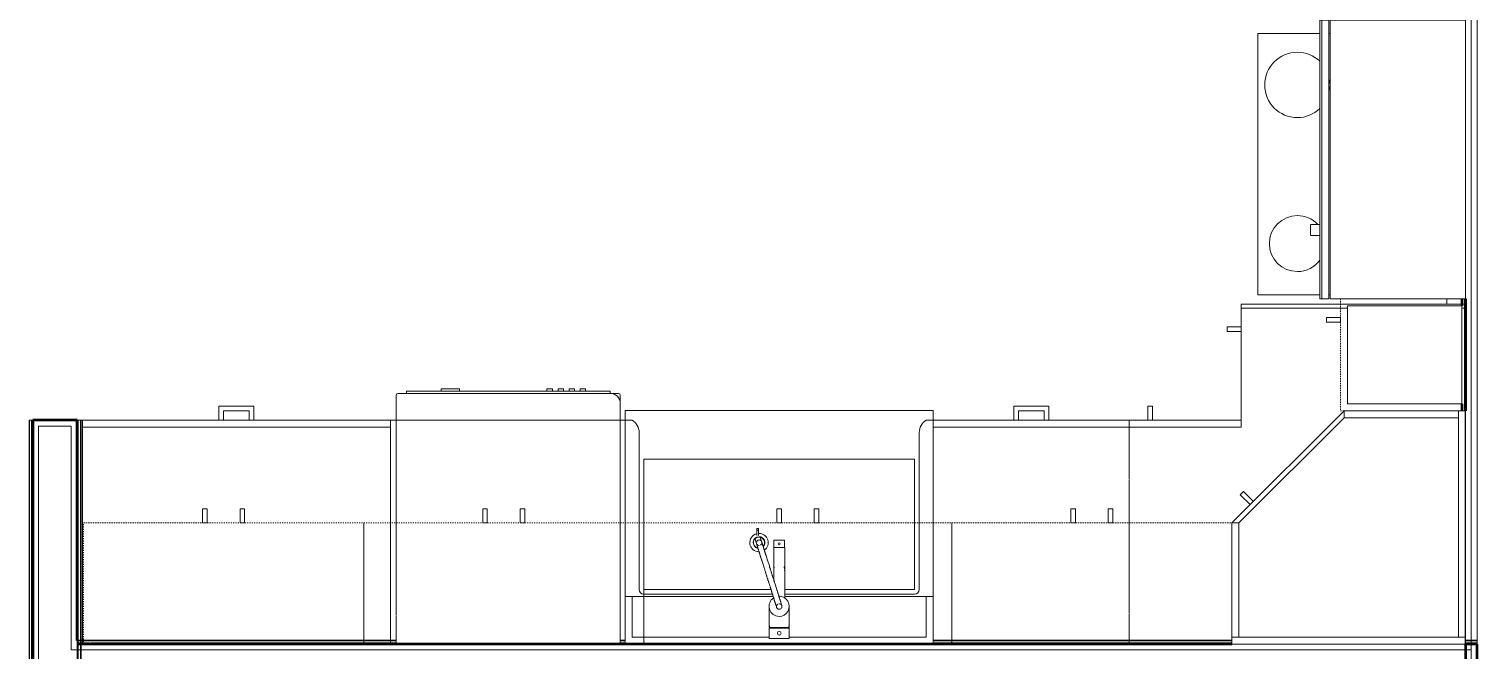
# Model space of a CAD drawing. Header units: inches. Extents: x -4218 to -1830, y 9756 to 12426.
# Drawn here: x -2671.2 to -2516.1, y 10649.8 to 10716.4 of the extents above; entities that cross this region are included whole.
import ezdxf

# ---------------------------------------------------------------- set-up
doc = ezdxf.new("R2010")
doc.units = ezdxf.units.IN
doc.header["$MEASUREMENT"] = 0
doc.linetypes.add('Dash', pattern=[0.25, 0.125, -0.125])
for name, color, linetype, lineweight in [('0-1', 7, 'Continuous', 5), ('0-2', 252, 'Continuous', 9), ('A-WALL-1', 250, 'Continuous', 50), ('A-WALL-2', 10, 'Continuous', 13), ('A-WALL-3', 253, 'Continuous', 9), ('A-WALL-4', 254, 'Continuous', 9), ('A-WALL-5', 252, 'Continuous', 9), ('A-WALL-6', 7, 'Continuous', 9), ('A-WALL-7', 90, 'Continuous', 9), ('A-WALL-8', 113, 'Continuous', 9), ('I-WALL-1', 250, 'Continuous', 50), ('I-WALL-2', 254, 'Continuous', 9), ('I-WALL-3', 253, 'Continuous', 9), ('I-WALL-6', 90, 'Continuous', 9), ('P-SANR-FIXT-1', 7, 'Continuous', 9), ('P-SANR-FIXT-2', 252, 'Continuous', 9), ('Q-CASE', 31, 'Continuous', 9), ('Q-CASE-1', 253, 'Continuous', 9), ('Q-CASE-2', 252, 'Continuous', 9), ('Q-CASE-3', 7, 'Continuous', 9), ('Q-CASE-5', 254, 'Continuous', 9), ('Q-CASE-6', 7, 'Dash', 9), ('Q-SPCQ-1', 7, 'Continuous', 9), ('Q-SPCQ-2', 253, 'Continuous', 9), ('Q-SPCQ-3', 252, 'Continuous', 9), ('Q-SPCQ-4', 254, 'Continuous', 9)]:
    doc.layers.add(name, color=color, linetype=linetype, lineweight=lineweight)

# ---------------------------------------------------------------- blocks, each defined once
blk = doc.blocks.new('Basic Wall _ INT - W4BØF - _5_8 GYP - 2X4 WOOD_BATT_ - 5_8 GYP_ - ___-2701566-BACKGROUND - 1ST FLOOR')
at = {"layer": 'A-WALL-3'}
for p, q in [((-2665.86, 10650.83), (-2665.9, 10650.83)), ((-2665.77, 10650.83), (-2665.84, 10650.83)), ((-2665.65, 10650.83), (-2665.74, 10650.83)), ((-2516.12, 10650.83), (-2516.12, 10650.54)), ((-2664.78, 10650.54), (-2666.06, 10650.54)), ((-2631.89, 10650.54), (-2664.64, 10650.54)), ((-2607.37, 10650.54), (-2607.89, 10650.54)), ((-2542.37, 10650.54), (-2574.37, 10650.54)), ((-2516.12, 10650.77), (-2517.37, 10650.77)), ((-2517.37, 10650.41), (-2516.12, 10650.41)), ((-2516.12, 10650.54), (-2516.12, 10650.46)), ((-2516.12, 10650.46), (-2516.12, 10650.41))]:
    blk.add_line(p, q, dxfattribs=at)
at = {"layer": 'A-WALL-4'}
for p, q in [((-2516.12, 10650.77), (-2516.12, 10650.83)), ((-2666.06, 10650.54), (-2666.06, 10650.79)), ((-2666.06, 10650.48), (-2666.06, 10650.54)), ((-2666.06, 10650.46), (-2666.06, 10650.48)), ((-2666.06, 10650.41), (-2666.06, 10650.46)), ((-2666.06, 10650.41), (-2631.89, 10650.41)), ((-2665.86, 10650.77), (-2665.9, 10650.77)), ((-2665.77, 10650.77), (-2665.84, 10650.77)), ((-2665.65, 10650.77), (-2665.74, 10650.77)), ((-2662.1, 10650.77), (-2665.65, 10650.77)), ((-2631.89, 10650.77), (-2662.08, 10650.77)), ((-2607.37, 10650.77), (-2607.89, 10650.77)), ((-2607.89, 10650.41), (-2607.37, 10650.41)), ((-2607.37, 10650.41), (-2574.37, 10650.41)), ((-2542.37, 10650.77), (-2574.37, 10650.77)), ((-2574.37, 10650.41), (-2542.37, 10650.41)), ((-2542.37, 10650.41), (-2517.37, 10650.41)), ((-2516.12, 10650.62), (-2516.12, 10650.77)), ((-2516.12, 10650.55), (-2516.12, 10650.62)), ((-2516.12, 10650.41), (-2516.12, 10650.44))]:
    blk.add_line(p, q, dxfattribs=at)
at = {"layer": 'A-WALL-5'}
for p, q in [((-2661.39, 10650.83), (-2665.65, 10650.83)), ((-2631.89, 10650.83), (-2661.37, 10650.83)), ((-2607.37, 10650.83), (-2607.89, 10650.83)), ((-2542.37, 10650.83), (-2574.37, 10650.83)), ((-2516.12, 10650.83), (-2517.37, 10650.83)), ((-2516.12, 10650.54), (-2517.37, 10650.54))]:
    blk.add_line(p, q, dxfattribs=at)
at = {"layer": 'A-WALL-7'}
for p, q in [((-2666.06, 10650.77), (-2666.06, 10650.62)), ((-2666.06, 10650.62), (-2666.06, 10650.55)), ((-2666.06, 10650.44), (-2666.06, 10650.41))]:
    blk.add_line(p, q, dxfattribs=at)
blk = doc.blocks.new('Basic Wall _ INT - W4BØF - _5_8 GYP - 2X4 WOOD_BATT_ - 5_8 GYP_ - ___-2701569-BACKGROUND - 1ST FLOOR')
at = {"layer": 'A-WALL-3'}
for p, q in [((-2671.22, 10565.6), (-2671.16, 10565.66)), ((-2671.16, 10565.66), (-2671.02, 10565.8)), ((-2671.01, 10565.81), (-2670.95, 10565.87)), ((-2670.84, 10565.99), (-2670.81, 10566.01))]:
    blk.add_line(p, q, dxfattribs=at)
at = {"layer": 'A-WALL-5'}
for p, q in [((-2671.16, 10674.41), (-2671.22, 10674.41)), ((-2671.02, 10674.41), (-2671.16, 10674.41)), ((-2671.16, 10674.41), (-2671.16, 10565.66)), ((-2670.95, 10674.41), (-2671.01, 10674.41)), ((-2670.81, 10674.41), (-2670.84, 10674.41)), ((-2670.81, 10566.01), (-2670.81, 10674.41))]:
    blk.add_line(p, q, dxfattribs=at)
at = {"layer": 'A-WALL-6'}
for p, q in [((-2671.22, 10674.41), (-2670.94, 10674.41)), ((-2671.22, 10674.41), (-2671.22, 10565.6)), ((-2670.94, 10674.41), (-2670.94, 10565.88)), ((-2670.94, 10674.41), (-2670.85, 10674.41)), ((-2670.85, 10674.41), (-2670.81, 10674.41))]:
    blk.add_line(p, q, dxfattribs=at)
at = {"layer": 'A-WALL-6', "flags": 128}
for points in [[(-2670.94, 10565.88), (-2670.96, 10565.87), (-2671.01, 10565.81), (-2671.11, 10565.72), (-2671.22, 10565.6)], [(-2670.85, 10565.97), (-2670.88, 10565.95), (-2670.9, 10565.93), (-2670.91, 10565.91), (-2670.93, 10565.9), (-2670.93, 10565.89), (-2670.94, 10565.88)]]:
    blk.add_lwpolyline(points, dxfattribs=at)
blk = doc.blocks.new('Basic Wall _ INT - W4BØF - _5_8 GYP - 2X4 WOOD_BATT_ - 5_8 GYP_ - ___-2701568-BACKGROUND - 1ST FLOOR')
at = {"layer": 'A-WALL-3'}
for p, q in [((-2666.06, 10674.41), (-2666.02, 10674.41)), ((-2666.02, 10674.41), (-2665.94, 10674.41)), ((-2665.94, 10674.41), (-2665.65, 10674.41)), ((-2665.94, 10673.91), (-2665.94, 10674.38)), ((-2665.65, 10674.41), (-2665.65, 10673.91)), ((-2666.06, 10650.79), (-2666.06, 10673.91)), ((-2665.71, 10673.91), (-2665.71, 10650.83)), ((-2666.06, 10645.66), (-2666.06, 10650.41)), ((-2665.94, 10650.43), (-2665.94, 10650.79)), ((-2665.71, 10650.41), (-2665.71, 10649.79)), ((-2665.71, 10649.74), (-2665.71, 10646.29)), ((-2665.71, 10646.28), (-2665.71, 10645.66)), ((-2665.71, 10645.52), (-2665.71, 10645.46)), ((-2665.71, 10645.46), (-2665.71, 10645.37)), ((-2665.71, 10645.37), (-2665.71, 10645.25)), ((-2666.06, 10570.76), (-2666.04, 10570.78)), ((-2665.92, 10570.9), (-2665.86, 10570.96)), ((-2665.86, 10570.97), (-2665.71, 10571.11)), ((-2665.71, 10571.11), (-2665.65, 10571.17))]:
    blk.add_line(p, q, dxfattribs=at)
at = {"layer": 'A-WALL-4'}
for p, q in [((-2666.04, 10674.41), (-2666.06, 10674.41)), ((-2666.06, 10673.91), (-2666.06, 10674.41)), ((-2665.86, 10674.41), (-2665.92, 10674.41)), ((-2665.71, 10674.41), (-2665.86, 10674.41)), ((-2665.65, 10674.41), (-2665.71, 10674.41)), ((-2665.71, 10674.41), (-2665.71, 10673.91)), ((-2666.06, 10650.41), (-2666.06, 10650.79)), ((-2665.71, 10650.79), (-2665.71, 10650.71)), ((-2665.71, 10650.71), (-2665.71, 10650.62)), ((-2665.71, 10650.62), (-2665.71, 10650.56)), ((-2665.65, 10650.79), (-2665.65, 10650.71)), ((-2665.65, 10650.71), (-2665.65, 10650.62)), ((-2665.65, 10650.62), (-2665.65, 10650.56))]:
    blk.add_line(p, q, dxfattribs=at)
at = {"layer": 'A-WALL-5'}
for p, q in [((-2665.94, 10650.79), (-2665.94, 10673.91)), ((-2665.65, 10673.91), (-2665.65, 10650.79)), ((-2665.94, 10649.79), (-2665.94, 10650.41)), ((-2665.94, 10646.29), (-2665.94, 10649.77)), ((-2665.65, 10650.41), (-2665.65, 10649.74)), ((-2665.65, 10649.73), (-2665.65, 10646.29)), ((-2665.94, 10645.66), (-2665.94, 10646.29)), ((-2665.65, 10646.28), (-2665.65, 10645.66)), ((-2666.06, 10570.76), (-2666.06, 10645.66)), ((-2665.71, 10645.25), (-2665.71, 10571.11)), ((-2665.65, 10645.52), (-2665.65, 10645.46)), ((-2665.65, 10645.46), (-2665.65, 10645.37)), ((-2665.65, 10645.37), (-2665.65, 10645.25))]:
    blk.add_line(p, q, dxfattribs=at)
at = {"layer": 'A-WALL-6'}
for p, q in [((-2665.94, 10570.88), (-2665.94, 10645.66)), ((-2665.65, 10645.25), (-2665.65, 10571.17))]:
    blk.add_line(p, q, dxfattribs=at)
at = {"layer": 'A-WALL-6', "flags": 128}
for points in [[(-2665.94, 10570.88), (-2665.94, 10570.88), (-2665.95, 10570.87), (-2665.96, 10570.86), (-2665.98, 10570.84), (-2666, 10570.82), (-2666.02, 10570.8)], [(-2665.65, 10571.17), (-2665.77, 10571.05), (-2665.86, 10570.96), (-2665.92, 10570.9), (-2665.94, 10570.88)]]:
    blk.add_lwpolyline(points, dxfattribs=at)
blk = doc.blocks.new('Range - 24_ x 30_-V38-BACKGROUND - 1ST FLOOR')
at = {"layer": 'Q-SPCQ-1'}
blk.add_line((29.44, 22), (30, 22), dxfattribs=at)
for centre, radius, start, end in [((6.5, 6), 3.5, 81.0228, 98.9772), ((6.5, 6), 3.5, 136.43, 180), ((6.5, 6), 3.5, 360, 43.6162), ((23.5, 6), 3, 134.2601, 180), ((23.5, 6), 3, 360, 53.8773), ((6.5, 6), 3.5, 180, 0), ((23.5, 6), 3, 180, 360)]:
    blk.add_arc(centre, radius, start, end, dxfattribs=at)
blk = doc.blocks.new('300 Series Wall Hung Cabinet_302 - 33_ X 21_-2749814-BACKGROUND - 1ST FLOOR')
at = {"layer": 'Q-CASE-3'}
for p, q in [((-1.76, 16.87), (-2.25, 16.87)), ((-2.25, 16.87), (-2.25, 15.38)), ((-1.76, 15.38), (-1.76, 16.87)), ((2.24, 16.87), (1.75, 16.87)), ((1.75, 16.87), (1.75, 15.38)), ((2.24, 15.38), (2.24, 16.87)), ((-1.76, 15.38), (-2.25, 15.38)), ((2.24, 15.38), (1.75, 15.38))]:
    blk.add_line(p, q, dxfattribs=at)
at = {"layer": 'Q-CASE-6'}
for p, q in [((-16.5, 2.37), (-16.5, 15.38)), ((-16.5, 15.38), (16.5, 15.38)), ((16.5, 15.38), (16.5, 2.37)), ((16.5, 2.37), (-16.5, 2.37))]:
    blk.add_line(p, q, dxfattribs=at)
blk = doc.blocks.new('Base Cabinet 4 Drawer 254 - Base Cabinet 4 Drawer 254 21_-V39-BACKGROUND - 1ST FLOOR')
at = {"layer": 'Q-CASE-1'}
for p, q in [((-9.76, -0.38), (-9.76, 0)), ((11.24, 0), (11.24, -0.38)), ((-1.14, -24), (-0.64, -24)), ((2.61, -24), (2.11, -24))]:
    blk.add_line(p, q, dxfattribs=at)
at = {"layer": 'Q-CASE-2'}
for p, q in [((-9.76, -3.26), (-9.76, -0.38)), ((11.24, -0.38), (11.24, -5.17)), ((-9.76, -17.61), (-9.76, -3.32)), ((11.24, -5.2), (11.24, -23.25)), ((-9.76, -23.25), (-9.76, -17.69)), ((-9.76, -23.25), (-9.76, -24)), ((11.24, -23.25), (-9.76, -23.25)), ((11.24, -24), (11.24, -23.25)), ((-9.76, -24), (11.24, -24)), ((-1.14, -24), (-0.64, -24)), ((2.61, -24), (2.11, -24))]:
    blk.add_line(p, q, dxfattribs=at)
at = {"layer": 'Q-CASE-3'}
for p, q in [((-1.14, -24), (-1.14, -25.5)), ((-0.64, -25), (-0.64, -24)), ((2.11, -24), (2.11, -25)), ((2.61, -25.5), (2.61, -24)), ((-1.14, -25.5), (2.61, -25.5)), ((2.11, -25), (-0.64, -25))]:
    blk.add_line(p, q, dxfattribs=at)
at = {"layer": 'Q-CASE-5'}
for p, q in [((-9.76, 0), (11.24, 0)), ((-1.14, -24), (-0.64, -24)), ((-1.14, -24), (-0.64, -24)), ((2.61, -24), (2.11, -24)), ((2.61, -24), (2.11, -24))]:
    blk.add_line(p, q, dxfattribs=at)
blk = doc.blocks.new('Vanity Cabinet-Double Door - 33_-V40-BACKGROUND - 1ST FLOOR')
at = {"layer": 'Q-CASE-1'}
for p, q in [((-15.76, -0.38), (-15.76, 0)), ((-15.76, 0), (-15.76, -0.38)), ((17.24, 0), (17.24, -0.38)), ((17.24, -0.38), (17.24, 0))]:
    blk.add_line(p, q, dxfattribs=at)
at = {"layer": 'Q-CASE-2'}
for p, q in [((-15.76, -5.1), (-15.76, -0.38)), ((-15.76, -0.38), (-15.76, -5.1)), ((-15.01, -0.75), (-15.01, -5.1)), ((-0.34, -0.75), (-15.01, -0.75)), ((16.49, -0.75), (1.82, -0.75)), ((16.49, -5.1), (16.49, -0.75)), ((17.24, -0.38), (17.24, -5.1)), ((17.24, -5.1), (17.24, -0.38))]:
    blk.add_line(p, q, dxfattribs=at)
at = {"layer": 'Q-CASE-5'}
for p, q in [((-15.76, 0), (17.24, 0)), ((17.24, 0), (-15.76, 0)), ((17.24, 0), (-15.76, 0))]:
    blk.add_line(p, q, dxfattribs=at)
blk = doc.blocks.new('308 - 308 x 27_-2727435-BACKGROUND - 1ST FLOOR')
at = {"layer": 'Q-CASE'}
for p, q in [((0, 27.38), (-12, 15.38)), ((-11.25, 15.38), (0, 26.63)), ((0, 26.63), (0, 27.38)), ((-12, 15.38), (-11.25, 15.38))]:
    blk.add_line(p, q, dxfattribs=at)
at = {"layer": 'Q-CASE-3'}
for p, q in [((0, 26.63), (-11.25, 15.38)), ((0, 27.38), (0, 26.63)), ((12.25, 27.38), (0, 27.38)), ((12.25, 26.63), (0, 26.63)), ((0, 26.63), (12.25, 26.63)), ((12.25, 26.63), (12.25, 27.38)), ((13, 27.38), (12.25, 27.38)), ((12.25, 27.38), (12.25, 3.12)), ((12.25, 3.12), (12.25, 26.63)), ((13, 3.12), (13, 27.38)), ((-10.76, 18.73), (-11.11, 18.39)), ((-9.7, 17.67), (-10.76, 18.73)), ((-11.11, 18.39), (-10.05, 17.33)), ((-12, 15.38), (-12, 3.12)), ((-11.25, 15.38), (-12, 15.38)), ((-11.25, 15.38), (-11.25, 3.12)), ((-11.25, 3.12), (-11.25, 15.38)), ((-12, 3.12), (-11.25, 3.12)), ((13, 3.12), (-12, 3.12)), ((-12, 3.12), (-12, 2.37)), ((-11.25, 3.12), (12.25, 3.12)), ((12.25, 3.12), (13, 3.12)), ((13, 2.37), (13, 3.12)), ((-12, 2.37), (13, 2.37))]:
    blk.add_line(p, q, dxfattribs=at)
blk = doc.blocks.new('300 Series Wall Hung Cabinet_301 - 12_ x 27_-2529027-BACKGROUND - 1ST FLOOR')
at = {"layer": 'Q-CASE-3'}
for p, q in [((5.25, -0.19), (-5.25, -0.19)), ((-5.25, -0.19), (-5.25, -12.44)), ((5.25, -12.44), (5.25, -0.19)), ((-5.25, -12.44), (5.25, -12.44)), ((-4, -13.19), (-3.51, -13.19)), ((-4, -13.19), (-4, -14.69)), ((-3.51, -14.69), (-3.51, -13.19)), ((-4, -14.69), (-3.51, -14.69))]:
    blk.add_line(p, q, dxfattribs=at)
at = {"layer": 'Q-CASE-6'}
for p, q in [((6, -0.19), (-6, -0.19)), ((-6, -0.19), (-6, -13.19)), ((6, -13.19), (6, -0.19)), ((-6, -13.19), (6, -13.19))]:
    blk.add_line(p, q, dxfattribs=at)
blk = doc.blocks.new('Base Cabinet 3 Drawer 230 - Base Cabinet 3 Drawer 230 33_-V41-BACKGROUND - 1ST FLOOR')
at = {"layer": 'Q-CASE-1'}
for p, q in [((-0.64, 24), (-1.14, 24)), ((2.11, 24), (2.61, 24)), ((-15.76, 0.38), (-15.76, 0.05)), ((-15.76, 0.05), (-15.76, 0)), ((17.24, 0), (17.24, 0.38))]:
    blk.add_line(p, q, dxfattribs=at)
at = {"layer": 'Q-CASE-2'}
for p, q in [((-15.76, 24), (17.24, 24)), ((-15.76, 23.25), (-15.76, 24)), ((-0.64, 24), (-1.14, 24)), ((2.11, 24), (2.61, 24)), ((17.24, 24), (17.24, 23.25)), ((17.24, 23.25), (-15.76, 23.25)), ((-15.76, 23.25), (-15.76, 0.38)), ((17.24, 3.12), (17.24, 23.25)), ((17.24, 3.01), (17.24, 3.12)), ((17.24, 0.38), (17.24, 2.96))]:
    blk.add_line(p, q, dxfattribs=at)
at = {"layer": 'Q-CASE-3'}
for p, q in [((2.61, 25.5), (-1.14, 25.5)), ((-1.14, 25.5), (-1.14, 24)), ((-0.64, 24), (-0.64, 25)), ((-0.64, 25), (2.11, 25)), ((2.11, 25), (2.11, 24)), ((2.61, 24), (2.61, 25.5))]:
    blk.add_line(p, q, dxfattribs=at)
at = {"layer": 'Q-CASE-5'}
for p, q in [((-0.64, 24), (-1.14, 24)), ((2.11, 24), (2.61, 24)), ((-15.76, 0), (17.24, 0))]:
    blk.add_line(p, q, dxfattribs=at)
blk = doc.blocks.new('30quot_MicrowaveVent_11166 - 70cm miele oven-2322118-BACKGROUND - 1ST FLOOR')
at = {"layer": 'Q-CASE-3'}
for p, q in [((-14.2, -14.49), (-14.2, 0)), ((15.68, 0), (-14.2, 0)), ((15.68, 0), (15.68, -14.49)), ((15.68, -14.49), (-14.2, -14.49)), ((-14.2, -14.61), (15.68, -14.61)), ((-14.2, -15.39), (-14.2, -14.61)), ((-14.2, -15.6), (-14.2, -15.39)), ((-14.2, -15.39), (15.68, -15.39)), ((15.68, -14.61), (15.68, -15.39)), ((15.68, -15.39), (15.68, -15.6)), ((-14.2, -15.6), (15.68, -15.6)), ((7.69, -16.55), (7.69, -15.63)), ((7.69, -16.6), (8.88, -16.6)), ((8.88, -15.63), (8.88, -16.55))]:
    blk.add_line(p, q, dxfattribs=at)
blk = doc.blocks.new('Base Cabinet Corner 197 - Base Cabinet Corner 197-V42-BACKGROUND - 1ST FLOOR')
at = {"layer": 'Q-CASE-1'}
for p, q in [((12.74, 0), (12.74, -0.38)), ((10.24, -24), (10.73, -24)), ((-22.89, -36), (-23.26, -36))]:
    blk.add_line(p, q, dxfattribs=at)
at = {"layer": 'Q-CASE-2'}
for p, q in [((12.74, -0.38), (12.74, -3.26)), ((12.74, -3.32), (12.74, -17.61)), ((12.74, -17.69), (12.74, -24)), ((0.74, -23.25), (0.74, -36)), ((2.15, -23.25), (0.74, -23.25)), ((0.74, -23.25), (0.74, -24)), ((12.74, -23.25), (2.16, -23.25)), ((0.74, -24), (0.74, -36)), ((12.74, -24), (0.74, -24)), ((10.24, -24), (10.73, -24)), ((0.73, -34), (0.73, -33.51)), ((0.74, -36), (-10.64, -36))]:
    blk.add_line(p, q, dxfattribs=at)
at = {"layer": 'Q-CASE-3'}
for p, q in [((10.24, -24), (10.24, -25.5)), ((10.73, -25.5), (10.73, -24)), ((10.24, -25.5), (10.73, -25.5)), ((2.23, -33.51), (0.74, -33.51)), ((0.74, -34), (2.23, -34)), ((2.23, -34), (2.23, -33.51))]:
    blk.add_line(p, q, dxfattribs=at)
at = {"layer": 'Q-CASE-5'}
for p, q in [((-23.26, 0), (1.74, 0)), ((-23.26, -25), (-23.26, 0)), ((1.74, 0), (12.74, 0)), ((-23.26, -36), (-23.26, -25))]:
    blk.add_line(p, q, dxfattribs=at)
blk = doc.blocks.new('kitchen_faucet_14143 - kitchen_faucet_14143-V78-BACKGROUND - 1ST FLOOR')
at = {"layer": 'P-SANR-FIXT-1'}
for p, q in [((-6.3, 0.57), (-7.09, 0.57)), ((-7.09, -0.57), (-7.09, 0.57)), ((-0.9, 0.59), (-6.3, 0.59)), ((-6.3, 0.51), (-6.3, 0.59)), ((-6.3, 0.42), (-6.3, 0.5)), ((-6.3, 0.3), (-6.3, 0.4)), ((-6.3, 0.29), (-6.3, 0.15)), ((-6.3, 0.15), (-6.3, 0.29)), ((-6.3, 0.15), (-6.3, -0.15)), ((-6.3, -0.15), (-6.3, 0.15)), ((-3.97, 0.59), (-4.89, 0.59)), ((2.26, 1.08), (0, 1.08)), ((2.34, 1.02), (2.1, 1.02)), ((2.26, 1.08), (2.26, -1.08)), ((3.44, 1.08), (2.34, 1.08)), ((2.34, -1.08), (2.34, 1.08)), ((3.44, 1.08), (3.44, -1.08)), ((-7.09, -0.57), (-6.3, -0.57)), ((-6.3, -0.15), (-6.3, -0.29)), ((-6.3, -0.29), (-6.3, -0.15)), ((-6.3, -0.4), (-6.3, -0.3)), ((-6.3, -0.5), (-6.3, -0.42)), ((-6.3, -0.59), (-6.3, -0.57)), ((-6.3, -0.59), (-2.83, -0.59)), ((-4.89, -0.59), (-3.97, -0.59)), ((-0.94, -0.59), (-0.9, -0.59)), ((0, -1.08), (2.26, -1.08)), ((2.1, -1.02), (2.34, -1.02)), ((2.34, -1.08), (3.44, -1.08)), ((-7.58, -2.2), (-8.24, -2.2)), ((-8.24, -2.4), (-7.58, -2.4)), ((-7.41, -2.04), (-6.99, -1.91)), ((-6.81, -2.46), (-7.23, -2.59))]:
    blk.add_line(p, q, dxfattribs=at)
at = {"layer": 'P-SANR-FIXT-1', "flags": 128}
for points in [[(-0.06, 0.29), (-0.07, 0.29), (-0.07, 0.29), (-0.07, 0.29), (-0.07, 0.29), (-0.07, 0.29), (-0.08, 0.28), (-0.08, 0.28), (-0.09, 0.28), (-0.1, 0.28), (-0.1, 0.28), (-0.11, 0.27), (-0.26, 0.23), (-0.28, 0.22), (-0.3, 0.22), (-0.46, 0.16), (-0.49, 0.16), (-0.51, 0.15), (-0.54, 0.14), (-0.57, 0.13), (-0.6, 0.12), (-0.63, 0.11), (-0.66, 0.1), (-0.69, 0.09), (-0.72, 0.08), (-0.75, 0.07), (-0.78, 0.06), (-0.82, 0.05), (-0.85, 0.04), (-0.89, 0.03), (-0.92, 0.02), (-0.96, 0.01), (-1, 0), (-1.04, -0.02), (-1.07, -0.03), (-1.11, -0.04), (-1.15, -0.05), (-1.2, -0.07), (-1.24, -0.08), (-1.28, -0.09), (-1.32, -0.11), (-1.37, -0.12), (-1.41, -0.14), (-1.46, -0.15), (-1.5, -0.16), (-1.55, -0.18), (-1.6, -0.19), (-1.65, -0.21), (-1.69, -0.23), (-1.74, -0.24), (-1.79, -0.26), (-2.49, -0.48), (-2.55, -0.5), (-2.61, -0.51), (-2.67, -0.53), (-2.72, -0.55), (-2.78, -0.57), (-2.84, -0.59), (-2.9, -0.61), (-2.96, -0.62), (-3.02, -0.64), (-3.08, -0.66), (-3.14, -0.68), (-3.19, -0.7), (-3.25, -0.72), (-3.31, -0.74), (-3.37, -0.76), (-3.43, -0.77), (-3.49, -0.79), (-3.55, -0.81), (-3.61, -0.83), (-3.67, -0.85), (-3.73, -0.87), (-3.79, -0.89), (-3.85, -0.91), (-3.91, -0.92), (-3.97, -0.94), (-4.03, -0.96), (-4.09, -0.98), (-4.15, -1), (-4.21, -1.02), (-4.26, -1.04), (-4.32, -1.05), (-4.94, -1.25), (-4.99, -1.27), (-5.04, -1.28), (-5.09, -1.3), (-5.15, -1.31), (-5.2, -1.33), (-5.44, -1.41), (-5.48, -1.42), (-5.53, -1.43), (-5.57, -1.45), (-5.62, -1.46), (-5.66, -1.48), (-5.7, -1.49), (-5.75, -1.5), (-5.79, -1.52), (-5.83, -1.53), (-5.87, -1.54), (-5.91, -1.56), (-5.95, -1.57), (-5.99, -1.58), (-6.02, -1.59), (-6.06, -1.6), (-6.1, -1.61), (-6.13, -1.63), (-6.17, -1.64), (-6.2, -1.65), (-6.23, -1.66), (-6.26, -1.67), (-6.3, -1.68), (-6.33, -1.69), (-6.36, -1.7), (-6.38, -1.71), (-6.41, -1.71), (-6.44, -1.72), (-6.47, -1.73), (-6.49, -1.74), (-6.52, -1.75), (-6.54, -1.76), (-6.57, -1.76), (-6.59, -1.77), (-6.61, -1.78), (-6.63, -1.78), (-6.65, -1.79), (-6.67, -1.8), (-6.69, -1.8), (-6.71, -1.81), (-6.73, -1.81), (-6.74, -1.82), (-6.76, -1.82), (-6.77, -1.83), (-6.79, -1.83), (-6.8, -1.84), (-6.81, -1.84), (-6.83, -1.84), (-6.84, -1.85), (-6.85, -1.85), (-6.86, -1.85), (-6.87, -1.86), (-6.87, -1.86), (-6.88, -1.86), (-6.89, -1.86), (-6.89, -1.87), (-6.9, -1.87), (-6.9, -1.87), (-6.9, -1.87), (-6.91, -1.87), (-6.91, -1.87), (-6.91, -1.87)], [(0.27, 0.18), (0.21, 0.23), (0.15, 0.28), (0.08, 0.3), (0, 0.3), (-0.08, 0.28), (-0.15, 0.25), (-0.2, 0.2), (-0.24, 0.13), (-0.27, 0.06), (-0.27, -0.02)], [(-0.22, -0.16), (-0.17, -0.22), (-0.1, -0.26), (-0.03, -0.28), (0.05, -0.29), (0.13, -0.27), (0.19, -0.23), (0.25, -0.18), (0.29, -0.12), (0.31, -0.04), (0.32, 0.03), (0.3, 0.11), (0.27, 0.18)], [(0.11, -0.27), (0.11, -0.27), (0.11, -0.27), (0.11, -0.28), (0.11, -0.28), (0.1, -0.28), (0.1, -0.28), (0.09, -0.28), (0.09, -0.28), (0.08, -0.28), (0.07, -0.29), (0.06, -0.29), (-0.08, -0.34), (-0.1, -0.34), (-0.12, -0.35), (-0.14, -0.35), (-0.16, -0.36), (-0.18, -0.37), (-0.2, -0.37), (-0.23, -0.38), (-0.25, -0.39), (-0.27, -0.4), (-0.3, -0.4), (-0.32, -0.41), (-0.35, -0.42), (-0.38, -0.43), (-0.41, -0.44), (-0.44, -0.45), (-0.46, -0.46), (-0.5, -0.47), (-0.53, -0.48), (-0.56, -0.49), (-0.59, -0.5), (-0.62, -0.51), (-0.66, -0.52), (-0.69, -0.53), (-0.73, -0.54), (-0.77, -0.55), (-0.8, -0.56), (-0.84, -0.58), (-0.88, -0.59), (-0.92, -0.6), (-0.96, -0.61), (-1, -0.63), (-1.04, -0.64), (-1.08, -0.65), (-1.13, -0.67), (-1.17, -0.68), (-1.22, -0.69), (-1.26, -0.71), (-1.31, -0.72), (-1.35, -0.74), (-1.4, -0.75), (-1.45, -0.77), (-1.5, -0.78), (-1.54, -0.8), (-1.59, -0.81), (-1.64, -0.83), (-1.69, -0.84), (-1.75, -0.86), (-1.8, -0.88), (-1.85, -0.89), (-1.9, -0.91), (-1.96, -0.93), (-2.01, -0.94), (-2.06, -0.96), (-2.12, -0.98), (-2.18, -1), (-2.23, -1.01), (-2.29, -1.03), (-2.34, -1.05), (-2.4, -1.07), (-2.46, -1.09), (-2.52, -1.1), (-2.57, -1.12), (-2.63, -1.14), (-2.69, -1.16), (-2.75, -1.18), (-2.81, -1.2), (-2.87, -1.21), (-2.93, -1.23), (-2.99, -1.25), (-3.05, -1.27), (-3.1, -1.29), (-3.16, -1.31), (-3.22, -1.33), (-3.28, -1.35), (-3.34, -1.37), (-3.4, -1.38), (-3.46, -1.4), (-3.52, -1.42), (-3.58, -1.44), (-3.64, -1.46), (-3.7, -1.48), (-3.76, -1.5), (-3.82, -1.52), (-3.88, -1.53), (-3.94, -1.55), (-4, -1.57), (-4.05, -1.59), (-4.11, -1.61), (-4.74, -1.8), (-4.79, -1.82), (-4.84, -1.84), (-4.89, -1.85), (-4.94, -1.87), (-4.99, -1.89), (-5.22, -1.96), (-5.27, -1.97), (-5.32, -1.99), (-5.36, -2), (-5.41, -2.02), (-5.45, -2.03), (-5.49, -2.04), (-5.54, -2.06), (-5.58, -2.07), (-5.62, -2.08), (-5.66, -2.1), (-5.7, -2.11), (-5.74, -2.12), (-5.78, -2.13), (-5.82, -2.15), (-5.85, -2.16), (-5.89, -2.17), (-5.93, -2.18), (-5.96, -2.19), (-6, -2.2), (-6.03, -2.21), (-6.06, -2.22), (-6.09, -2.23), (-6.13, -2.24), (-6.16, -2.25), (-6.19, -2.26), (-6.21, -2.27), (-6.24, -2.28), (-6.27, -2.29), (-6.3, -2.3), (-6.32, -2.3), (-6.35, -2.31), (-6.37, -2.32), (-6.39, -2.33), (-6.42, -2.33), (-6.44, -2.34), (-6.46, -2.35), (-6.48, -2.35), (-6.5, -2.36), (-6.52, -2.37), (-6.54, -2.37), (-6.55, -2.38), (-6.57, -2.38), (-6.59, -2.39), (-6.6, -2.39), (-6.61, -2.4), (-6.63, -2.4), (-6.64, -2.41), (-6.65, -2.41), (-6.66, -2.41), (-6.67, -2.42), (-6.68, -2.42), (-6.69, -2.42), (-6.7, -2.42), (-6.7, -2.43), (-6.71, -2.43), (-6.72, -2.43), (-6.72, -2.43), (-6.72, -2.43), (-6.73, -2.43), (-6.73, -2.43), (-6.73, -2.43), (-6.73, -2.43)], [(-6.56, -2), (-6.61, -1.94), (-6.67, -1.9), (-6.74, -1.87), (-6.82, -1.86), (-6.9, -1.87), (-6.97, -1.9), (-7.03, -1.94), (-7.08, -2), (-7.1, -2.08), (-7.11, -2.15)], [(-7.11, -2.15), (-7.1, -2.23), (-7.08, -2.3), (-7.03, -2.36), (-6.97, -2.41), (-6.9, -2.44), (-6.82, -2.45), (-6.74, -2.44), (-6.67, -2.41), (-6.61, -2.36), (-6.56, -2.3), (-6.53, -2.23), (-6.52, -2.15)]]:
    blk.add_lwpolyline(points, dxfattribs=at)
at = {"layer": 'P-SANR-FIXT-1'}
for centre, radius, start, end in [((-6.69, 0), 0.118, 0, 180), ((0, 0), 1.08, 360, 180), ((2.88, 0), 0.197, 0, 180), ((-6.83, -2.16), 0.984, 34.6289, 180), ((-6.83, -2.16), 0.63, 45, 180), ((-6.69, 0), 0.118, 180, 360), ((0, 0), 1.08, 180, 182.3811), ((0, 0), 1.08, 212.5288, 360), ((2.88, 0), 0.197, 180, 0), ((-6.83, -2.16), 0.984, 180, 183.6246), ((-6.83, -2.16), 0.984, 195, 360), ((-6.83, -2.16), 0.63, 180, 349.6916), ((-6.83, -2.16), 0.591, 168.6397, 180), ((-6.83, -2.16), 0.591, 180, 227.1165), ((-6.83, -2.16), 0.591, 49.9579, 168.6397), ((-6.83, -2.16), 0.591, 227.1165, 345.2352), ((-6.83, -2.16), 0.984, 360, 0.1521)]:
    blk.add_arc(centre, radius, start, end, dxfattribs=at)
for centre, major_axis, ratio, start_param, end_param in [((-3.97, 0), (0, 0.591), 0.906308, 6.021386, 6.806784), ((-3.97, 0), (0, 0.591), 0.906308, 2.617994, 3.403392), ((-8.24, -2.3), (0, 0.0984), 0.984808, 4.712389, 7.853982), ((-8.24, -2.3), (0, 0.0984), 0.984808, 1.570796, 4.712389)]:
    blk.add_ellipse(centre, major_axis=major_axis, ratio=ratio, start_param=start_param, end_param=end_param, dxfattribs=at)
blk = doc.blocks.new('Stainless Steel Farmhous Kitchen Sink - Stainless Steel Farmhous Kitchen Sink-V79-BACKGROUND - 1ST FLOOR')
at = {"layer": 'P-SANR-FIXT-1'}
for p, q in [((-31, -16.96), (-31, -3)), ((-31, -3), (-17.08, -3)), ((-15.64, -3), (-2, -3)), ((-2, -3), (-2, -16.96)), ((-2, -16.96), (-31, -16.96)), ((-33, -21.15), (-33, -22.2)), ((0, -22.2), (0, -21.15)), ((-33, -22.2), (0, -22.2))]:
    blk.add_line(p, q, dxfattribs=at)
at = {"layer": 'P-SANR-FIXT-2'}
for p, q in [((-17.09, -2.25), (-33, -2.25)), ((-33, -2.25), (-33, -2.32)), ((-33, -2.35), (-33, -21.15)), ((0, -2.25), (-15.88, -2.25)), ((0, -2.32), (0, -2.25)), ((0, -21.15), (0, -2.35))]:
    blk.add_line(p, q, dxfattribs=at)
blk = doc.blocks.new('300 Series Wall Hung Cabinet_302 - 30_ X 27_-2568021-BACKGROUND - 1ST FLOOR')
at = {"layer": 'Q-CASE-3'}
for p, q in [((-1.76, 16.87), (-2.25, 16.87)), ((-2.25, 16.87), (-2.25, 15.38)), ((-1.76, 15.38), (-1.76, 16.87)), ((2.24, 16.87), (1.75, 16.87)), ((1.75, 16.87), (1.75, 15.38)), ((2.24, 15.38), (2.24, 16.87)), ((-1.76, 15.38), (-2.25, 15.38)), ((2.24, 15.38), (1.75, 15.38))]:
    blk.add_line(p, q, dxfattribs=at)
at = {"layer": 'Q-CASE-6'}
for p, q in [((-15, 2.37), (-15, 15.38)), ((-15, 15.38), (15, 15.38)), ((15, 15.38), (15, 2.37)), ((15, 2.37), (-15, 2.37))]:
    blk.add_line(p, q, dxfattribs=at)
blk = doc.blocks.new('CTR - 1st Phase - Unit Layouts_rvt-1-BACKGROUND - 1ST FLOOR')
at = {"layer": 'A-WALL-1'}
for p, q in [((-2517.75, 10687.41), (-2517.75, 10686.66)), ((-2517.37, 10675.41), (-2517.37, 10687.41)), ((-2517.75, 10676.16), (-2517.75, 10675.41)), ((-2670.81, 10674.41), (-2670.81, 10566.01)), ((-2670.19, 10674.41), (-2670.81, 10674.41)), ((-2666.69, 10674.41), (-2670.19, 10674.41)), ((-2666.06, 10674.41), (-2666.69, 10674.41)), ((-2666.06, 10650.79), (-2666.06, 10674.41)), ((-2542.37, 10650.41), (-2666.06, 10650.41)), ((-2516.12, 10650.41), (-2517.37, 10650.41)), ((-2516.12, 10649.79), (-2516.12, 10650.41)), ((-2516.12, 10646.29), (-2516.12, 10649.79))]:
    blk.add_line(p, q, dxfattribs=at)
at = {"layer": 'A-WALL-2'}
for p, q in [((-2670.19, 10566.63), (-2670.19, 10673.79)), ((-2666.69, 10673.79), (-2670.19, 10673.79)), ((-2666.69, 10650.79), (-2666.69, 10673.79)), ((-2666.69, 10650.41), (-2666.69, 10650.79)), ((-2666.69, 10649.79), (-2666.69, 10650.41)), ((-2666.06, 10649.79), (-2666.69, 10649.79)), ((-2666.06, 10649.79), (-2516.75, 10649.79)), ((-2516.75, 10646.29), (-2516.75, 10649.79))]:
    blk.add_line(p, q, dxfattribs=at)
at = {"layer": 'A-WALL-3'}
for p, q in [((-2517.37, 10675.41), (-2517.37, 10687.41)), ((-2670.81, 10674.41), (-2670.81, 10566.01))]:
    blk.add_line(p, q, dxfattribs=at)
at = {"layer": 'A-WALL-4'}
for p, q in [((-2666.06, 10673.91), (-2666.06, 10674.41)), ((-2517.37, 10650.79), (-2517.37, 10675.41)), ((-2666.06, 10650.83), (-2666.06, 10673.91)), ((-2631.89, 10650.41), (-2665.65, 10650.41)), ((-2607.37, 10650.41), (-2607.89, 10650.41)), ((-2542.37, 10650.41), (-2574.37, 10650.41)), ((-2516.12, 10650.41), (-2517.37, 10650.41)), ((-2516.12, 10650.41), (-2516.12, 10645.66))]:
    blk.add_line(p, q, dxfattribs=at)
at = {"layer": 'A-WALL-5'}
for p, q in [((-2517.75, 10687.41), (-2517.75, 10686.66)), ((-2517.75, 10676.16), (-2517.75, 10675.41)), ((-2670.81, 10674.41), (-2666.06, 10674.41))]:
    blk.add_line(p, q, dxfattribs=at)
at = {"layer": 'A-WALL-7'}
for p, q in [((-2666.06, 10650.56), (-2666.06, 10650.79)), ((-2665.86, 10650.41), (-2665.9, 10650.41)), ((-2665.77, 10650.41), (-2665.84, 10650.41)), ((-2665.65, 10650.41), (-2665.74, 10650.41)), ((-2517.37, 10650.41), (-2542.37, 10650.41))]:
    blk.add_line(p, q, dxfattribs=at)
at = {"layer": 'A-WALL-8'}
for p, q in [((-2539.62, 10715.85), (-2539.62, 10687.85)), ((-2532.97, 10715.85), (-2539.62, 10715.85)), ((-2539.62, 10715.85), (-2539.62, 10687.85)), ((-2532.97, 10715.85), (-2539.62, 10715.85)), ((-2531.86, 10715.85), (-2531.98, 10715.85)), ((-2531.86, 10715.85), (-2531.98, 10715.85)), ((-2541.37, 10686.85), (-2517.75, 10686.85)), ((-2541.37, 10686.85), (-2541.37, 10674.41)), ((-2541.37, 10674.41), (-2541.37, 10686.85)), ((-2517.75, 10686.85), (-2541.37, 10686.85)), ((-2539.62, 10687.85), (-2532.97, 10687.85)), ((-2539.62, 10687.85), (-2532.97, 10687.85)), ((-2531.98, 10687.85), (-2531.86, 10687.85)), ((-2531.98, 10687.85), (-2531.86, 10687.85)), ((-2517.75, 10686.85), (-2517.37, 10686.85)), ((-2517.37, 10686.85), (-2517.75, 10686.85)), ((-2517.37, 10686.85), (-2517.37, 10675.41)), ((-2517.37, 10675.41), (-2517.37, 10686.85)), ((-2666.06, 10674.41), (-2666.06, 10650.79)), ((-2606.63, 10674.41), (-2666.06, 10674.41)), ((-2666.06, 10650.79), (-2666.06, 10674.41)), ((-2666.06, 10674.41), (-2606.63, 10674.41)), ((-2541.37, 10674.41), (-2575.12, 10674.41)), ((-2575.12, 10674.41), (-2541.37, 10674.41)), ((-2517.37, 10675.41), (-2517.37, 10650.41)), ((-2517.37, 10650.41), (-2517.37, 10675.41)), ((-2605.87, 10656.27), (-2605.87, 10673.11)), ((-2605.87, 10673.11), (-2605.87, 10656.27)), ((-2575.87, 10673.11), (-2575.87, 10656.27)), ((-2575.87, 10656.27), (-2575.87, 10673.11)), ((-2591.58, 10655.77), (-2605.37, 10655.77)), ((-2605.37, 10655.77), (-2591.58, 10655.77)), ((-2576.37, 10655.77), (-2590.29, 10655.77)), ((-2590.29, 10655.77), (-2576.37, 10655.77)), ((-2666.06, 10650.79), (-2666.06, 10650.41)), ((-2666.06, 10650.41), (-2666.06, 10650.79)), ((-2666.06, 10650.41), (-2542.37, 10650.41)), ((-2542.37, 10650.41), (-2666.06, 10650.41)), ((-2542.37, 10650.41), (-2517.37, 10650.41)), ((-2517.37, 10650.41), (-2542.37, 10650.41))]:
    blk.add_line(p, q, dxfattribs=at)
for centre, radius, start, end in [((-2607.37, 10673.11), 1.5, 0, 60.1638), ((-2607.37, 10673.11), 1.5, 0, 60.1638), ((-2574.37, 10673.11), 1.5, 119.8362, 180), ((-2574.37, 10673.11), 1.5, 119.8362, 180), ((-2605.37, 10656.27), 0.5, 180, 270), ((-2605.37, 10656.27), 0.5, 180, 270), ((-2576.37, 10656.27), 0.5, 270, 0), ((-2576.37, 10656.27), 0.5, 270, 0)]:
    blk.add_arc(centre, radius, start, end, dxfattribs=at)
at = {"layer": 'Q-SPCQ-1'}
for p, q in [((-2608.96, 10677.29), (-2631.69, 10677.29)), ((-2630.8, 10677.54), (-2608.98, 10677.54)), ((-2630.8, 10677.54), (-2630.8, 10677.29)), ((-2627.07, 10677.79), (-2627.07, 10677.54)), ((-2627.07, 10677.79), (-2626.08, 10677.79)), ((-2626.08, 10677.79), (-2625.1, 10677.79)), ((-2625.1, 10677.54), (-2625.1, 10677.79)), ((-2615.74, 10677.79), (-2615.15, 10677.79)), ((-2615.74, 10677.79), (-2615.74, 10677.54)), ((-2615.15, 10677.54), (-2615.15, 10677.79)), ((-2614.56, 10677.79), (-2613.97, 10677.79)), ((-2614.56, 10677.79), (-2614.56, 10677.54)), ((-2613.97, 10677.54), (-2613.97, 10677.79)), ((-2613.38, 10677.79), (-2612.79, 10677.79)), ((-2613.38, 10677.79), (-2613.38, 10677.54)), ((-2612.79, 10677.54), (-2612.79, 10677.79)), ((-2612.2, 10677.79), (-2611.61, 10677.79)), ((-2612.2, 10677.79), (-2612.2, 10677.54)), ((-2611.61, 10677.54), (-2611.61, 10677.79)), ((-2608.98, 10677.54), (-2608.98, 10677.29)), ((-2608.09, 10677.29), (-2608.96, 10677.29)), ((-2631.89, 10677.09), (-2631.89, 10674.41)), ((-2607.89, 10676.22), (-2607.89, 10677.09)), ((-2607.89, 10674.41), (-2607.89, 10676.22))]:
    blk.add_line(p, q, dxfattribs=at)
for centre, radius, start, end in [((-2631.69, 10677.09), 0.197, 90, 180), ((-2631.69, 10677.09), 0.197, 105, 180), ((-2608.96, 10676.22), 1.07, 0, 90), ((-2608.09, 10677.09), 0.197, 0, 90)]:
    blk.add_arc(centre, radius, start, end, dxfattribs=at)
at = {"layer": 'Q-SPCQ-2'}
for p, q in [((-2631.89, 10650.79), (-2631.89, 10650.41)), ((-2607.89, 10650.41), (-2607.89, 10650.79))]:
    blk.add_line(p, q, dxfattribs=at)
at = {"layer": 'Q-SPCQ-3'}
for p, q in [((-2631.89, 10674.41), (-2631.89, 10653.53)), ((-2607.89, 10655.57), (-2607.89, 10674.41)), ((-2607.89, 10650.79), (-2607.89, 10655.54)), ((-2631.89, 10653.53), (-2631.89, 10653.48)), ((-2631.89, 10653.43), (-2631.89, 10650.79))]:
    blk.add_line(p, q, dxfattribs=at)
at = {"layer": 'Q-SPCQ-4'}
blk.add_line((-2631.89, 10650.41), (-2607.89, 10650.41), dxfattribs=at)
at = {"layer": '0-2'}
for name, p, rotation in [('30quot_MicrowaveVent_11166 - 70cm miele oven-2322118-BACKGROUND - 1ST FLOOR', (-2517.37, 10703.09), 270.000000000005), ('Range - 24_ x 30_-V38-BACKGROUND - 1ST FLOOR', (-2541.37, 10716.85), 270.0000000000173), ('300 Series Wall Hung Cabinet_301 - 12_ x 27_-2529027-BACKGROUND - 1ST FLOOR', (-2517.56, 10681.41), 270.000000000003), ('Base Cabinet Corner 197 - Base Cabinet Corner 197-V42-BACKGROUND - 1ST FLOOR', (-2540.64, 10650.41), 180), ('Base Cabinet 4 Drawer 254 - Base Cabinet 4 Drawer 254 21_-V39-BACKGROUND - 1ST FLOOR', (-2563.14, 10650.41), 180), ('Stainless Steel Farmhous Kitchen Sink - Stainless Steel Farmhous Kitchen Sink-V79-BACKGROUND - 1ST FLOOR', (-2607.37, 10653.27), 180), ('kitchen_faucet_14143 - kitchen_faucet_14143-V78-BACKGROUND - 1ST FLOOR', (-2590.87, 10654.47), 270.0000000000128), ('Vanity Cabinet-Double Door - 33_-V40-BACKGROUND - 1ST FLOOR', (-2590.14, 10650.41), 180)]:
    blk.add_blockref(name, p, dxfattribs=dict(at, rotation=rotation))
for name, p in [('Base Cabinet 3 Drawer 230 - Base Cabinet 3 Drawer 230 33_-V41-BACKGROUND - 1ST FLOOR', (-2649.74, 10650.41)), ('Basic Wall _ INT - W4BØF - _5_8 GYP - 2X4 WOOD_BATT_ - 5_8 GYP_ - ___-2701569-BACKGROUND - 1ST FLOOR', (0, 0)), ('Basic Wall _ INT - W4BØF - _5_8 GYP - 2X4 WOOD_BATT_ - 5_8 GYP_ - ___-2701568-BACKGROUND - 1ST FLOOR', (0, 0)), ('308 - 308 x 27_-2727435-BACKGROUND - 1ST FLOOR', (-2530.37, 10648.04)), ('300 Series Wall Hung Cabinet_302 - 30_ X 27_-2568021-BACKGROUND - 1ST FLOOR', (-2650.37, 10648.04)), ('300 Series Wall Hung Cabinet_302 - 30_ X 27_-2568021-BACKGROUND - 1ST FLOOR', (-2620.37, 10648.04)), ('300 Series Wall Hung Cabinet_302 - 33_ X 21_-2749814-BACKGROUND - 1ST FLOOR', (-2588.87, 10648.04)), ('300 Series Wall Hung Cabinet_302 - 30_ X 27_-2568021-BACKGROUND - 1ST FLOOR', (-2557.37, 10648.04)), ('Basic Wall _ INT - W4BØF - _5_8 GYP - 2X4 WOOD_BATT_ - 5_8 GYP_ - ___-2701566-BACKGROUND - 1ST FLOOR', (0, 0))]:
    blk.add_blockref(name, p, dxfattribs=at)
blk = doc.blocks.new('CTR - 1st Phase - Common Walls_rvt-1-BACKGROUND - 1ST FLOOR')
at = {"layer": 'A-WALL-2'}
for p, q in [((-2516.75, 10813.24), (-2516.75, 10458.16)), ((-2516.12, 10813.24), (-2516.12, 10458.16))]:
    blk.add_line(p, q, dxfattribs=at)
at = {"layer": 'I-WALL-1'}
for p, q in [((-2517.37, 10687.41), (-2517.37, 10675.41)), ((-2517.37, 10650.41), (-2517.37, 10458.16))]:
    blk.add_line(p, q, dxfattribs=at)
at = {"layer": 'I-WALL-2'}
for p, q in [((-2517.37, 10686.85), (-2517.37, 10675.41)), ((-2517.37, 10675.41), (-2517.37, 10650.83))]:
    blk.add_line(p, q, dxfattribs=at)
at = {"layer": 'I-WALL-3'}
for p, q in [((-2517.37, 10687.41), (-2517.37, 10686.85)), ((-2517.37, 10650.41), (-2517.37, 10649.79))]:
    blk.add_line(p, q, dxfattribs=at)
at = {"layer": 'I-WALL-6'}
for p, q in [((-2517.37, 10650.79), (-2517.37, 10650.71)), ((-2517.37, 10650.71), (-2517.37, 10650.62)), ((-2517.37, 10650.62), (-2517.37, 10650.56))]:
    blk.add_line(p, q, dxfattribs=at)

msp = doc.modelspace()

# ---------------------------------------------------------------- block references
at = {"layer": '0-1'}
for name in ['CTR - 1st Phase - Unit Layouts_rvt-1-BACKGROUND - 1ST FLOOR', 'CTR - 1st Phase - Common Walls_rvt-1-BACKGROUND - 1ST FLOOR']:
    msp.add_blockref(name, (0, 0), dxfattribs=at)

doc.saveas('drawing.dxf')
